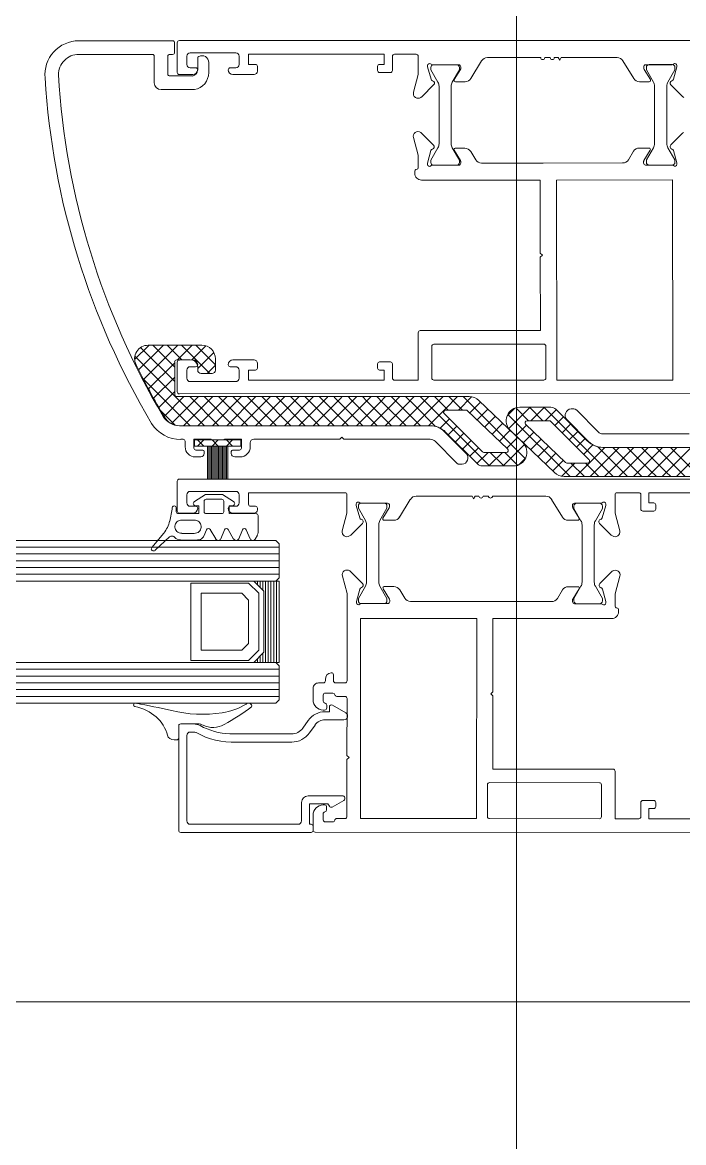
# Model space of a CAD drawing. Header units: centimetres. Extents: x 118932 to 154602, y -32682 to -23521.
# Drawn here: x 139666.86 to 139676.6, y -31160.76 to -31144.24 of the extents above; entities that cross this region are included whole.
import ezdxf

# ---------------------------------------------------------------- set-up
doc = ezdxf.new("R2010")
doc.units = ezdxf.units.CM
doc.header["$LTSCALE"] = 50
doc.header["$MEASUREMENT"] = 0
for name, color, linetype, lineweight, true_color in [('GEN_02_TF_Pencere', 7, 'Continuous', 9, 0x6093ac), ('GEN_05_ML_Mermer', 7, 'Continuous', 9, 0x9d8692), ('GEN_06_GR_İnce', 7, 'Continuous', 13, 0xb0b0a9)]:
    doc.layers.add(name, color=color, linetype=linetype, lineweight=lineweight, true_color=true_color)

# ---------------------------------------------------------------- blocks, each defined once
blk = doc.blocks.new('P30_')
at = {"layer": 'GEN_02_TF_Pencere'}
for p, q in [((206675.046, -26335.817), (206675.046, -26285.814)), ((206670.046, -26313.112), (206670.046, -26312.672)), ((206670.076, -26312.642), (206680.016, -26312.642)), ((206670.076, -26312.642), (206670.076, -26312.642)), ((206670.186, -26312.872), (206670.186, -26312.992)), ((206670.906, -26312.822), (206670.236, -26312.822)), ((206670.956, -26312.992), (206670.956, -26312.872)), ((206673.096, -26312.842), (206671.096, -26312.842)), ((206671.096, -26312.842), (206671.096, -26312.992)), ((206673.096, -26312.992), (206673.096, -26312.842)), ((206673.216, -26312.872), (206673.216, -26313.082)), ((206673.566, -26312.842), (206673.246, -26312.842)), ((206673.596, -26313.143), (206673.596, -26312.872)), ((206674.53, -26312.94), (206674.371, -26313.2)), ((206675.401, -26312.892), (206674.615, -26312.892)), ((206675.541, -26312.892), (206675.461, -26312.892)), ((206675.659, -26312.892), (206675.601, -26312.892)), ((206675.681, -26312.93), (206675.659, -26312.892)), ((206675.703, -26312.892), (206675.681, -26312.93)), ((206676.527, -26312.892), (206675.703, -26312.892)), ((206676.771, -26313.2), (206676.612, -26312.94)), ((206670.236, -26313.042), (206670.316, -26313.042)), ((206670.826, -26313.042), (206670.906, -26313.042)), ((206671.096, -26312.992), (206671.196, -26312.992)), ((206671.226, -26313.022), (206671.226, -26313.092)), ((206672.996, -26313.082), (206672.996, -26313.022)), ((206673.026, -26312.992), (206673.096, -26312.992)), ((206673.186, -26313.112), (206673.026, -26313.112)), ((206673.733, -26313.01), (206673.733, -26313.028)), ((206673.733, -26313.028), (206673.784, -26313.212)), ((206673.782, -26313.038), (206673.782, -26313.074)), ((206673.782, -26313.074), (206673.886, -26313.254)), ((206674.193, -26312.998), (206673.806, -26312.998)), ((206674.162, -26312.998), (206673.822, -26312.998)), ((206674.098, -26313.254), (206674.202, -26313.074)), ((206674.126, -26313.217), (206674.219, -26313.065)), ((206674.202, -26313.074), (206674.202, -26313.038)), ((206674.223, -26313.049), (206674.223, -26313.028)), ((206676.918, -26313.028), (206676.918, -26313.049)), ((206676.923, -26313.065), (206677.016, -26313.217)), ((206677.335, -26312.998), (206676.948, -26312.998)), ((206676.958, -26313.072), (206676.958, -26313.036)), ((206677.062, -26313.252), (206676.958, -26313.072)), ((206676.998, -26312.996), (206677.338, -26312.996)), ((206677.378, -26313.072), (206677.274, -26313.252)), ((206677.357, -26313.212), (206677.408, -26313.028)), ((206677.378, -26313.036), (206677.378, -26313.072)), ((206677.408, -26313.028), (206677.408, -26313.01)), ((206670.276, -26313.142), (206670.076, -26313.142)), ((206671.176, -26313.142), (206670.866, -26313.142)), ((206673.526, -26313.404), (206673.596, -26313.143)), ((206674.286, -26313.248), (206674.143, -26313.248)), ((206676.999, -26313.248), (206676.856, -26313.248)), ((206673.823, -26313.294), (206673.652, -26313.467)), ((206673.902, -26313.314), (206673.902, -26314.162)), ((206674.082, -26314.162), (206674.082, -26313.314)), ((206677.078, -26314.16), (206677.078, -26313.312)), ((206677.258, -26313.312), (206677.258, -26314.16)), ((206677.49, -26313.467), (206677.319, -26313.294)), ((206673.652, -26313.467), (206673.634, -26313.479)), ((206677.508, -26313.479), (206677.49, -26313.467)), ((206673.594, -26314.333), (206673.524, -26314.072)), ((206673.632, -26313.996), (206673.65, -26314.009)), ((206673.65, -26314.009), (206673.821, -26314.182)), ((206677.317, -26314.18), (206677.488, -26314.007)), ((206677.488, -26314.007), (206677.506, -26313.994)), ((206673.783, -26314.264), (206673.732, -26314.448)), ((206673.886, -26314.222), (206673.782, -26314.402)), ((206674.082, -26314.162), (206674.082, -26314.162)), ((206674.202, -26314.402), (206674.098, -26314.222)), ((206674.217, -26314.411), (206674.124, -26314.258)), ((206674.141, -26314.228), (206674.284, -26314.228)), ((206676.693, -26314.398), (206676.769, -26314.274)), ((206676.854, -26314.226), (206676.997, -26314.226)), ((206677.014, -26314.257), (206676.921, -26314.409)), ((206676.958, -26314.4), (206677.062, -26314.22)), ((206677.078, -26314.16), (206677.078, -26314.16)), ((206677.274, -26314.22), (206677.378, -26314.4)), ((206677.407, -26314.446), (206677.355, -26314.262)), ((206673.594, -26314.519), (206673.594, -26314.333)), ((206673.782, -26314.402), (206673.782, -26314.438)), ((206674.202, -26314.438), (206674.202, -26314.402)), ((206674.222, -26314.448), (206674.222, -26314.426)), ((206674.369, -26314.276), (206674.445, -26314.4)), ((206676.917, -26314.425), (206676.917, -26314.446)), ((206676.958, -26314.436), (206676.958, -26314.4)), ((206677.378, -26314.4), (206677.378, -26314.436)), ((206673.545, -26314.598), (206673.545, -26314.563)), ((206673.559, -26314.544), (206673.579, -26314.539)), ((206673.732, -26314.448), (206673.732, -26314.466)), ((206673.805, -26314.478), (206674.192, -26314.478)), ((206673.822, -26314.478), (206674.162, -26314.478)), ((206674.53, -26314.448), (206675.437, -26314.447)), ((206675.437, -26314.447), (206676.608, -26314.446)), ((206676.947, -26314.476), (206677.334, -26314.476)), ((206677.338, -26314.476), (206676.998, -26314.476)), ((206677.407, -26314.464), (206677.407, -26314.446)), ((206675.394, -26314.697), (206673.645, -26314.698)), ((206675.395, -26315.777), (206675.394, -26314.697)), ((206677.344, -26314.696), (206675.634, -26314.697)), ((206675.634, -26314.697), (206675.636, -26317.647)), ((206677.346, -26317.646), (206677.344, -26314.696)), ((206675.425, -26315.807), (206675.395, -26315.777)), ((206675.395, -26315.837), (206675.425, -26315.807)), ((206675.396, -26316.917), (206675.395, -26315.837)), ((206673.626, -26316.918), (206675.396, -26316.917)), ((206673.596, -26317.649), (206673.596, -26316.948)), ((206673.796, -26317.148), (206673.796, -26317.618)), ((206675.446, -26317.117), (206673.826, -26317.118)), ((206675.467, -26317.126), (206675.467, -26317.126)), ((206675.476, -26317.617), (206675.476, -26317.147)), ((206670.046, -26317.821), (206670.046, -26317.381)), ((206670.076, -26317.351), (206670.276, -26317.35)), ((206670.866, -26317.35), (206671.176, -26317.35)), ((206671.226, -26317.4), (206671.226, -26317.47)), ((206672.996, -26317.469), (206672.996, -26317.409)), ((206673.026, -26317.379), (206673.186, -26317.379)), ((206673.216, -26317.409), (206673.216, -26317.619)), ((206670.186, -26317.5), (206670.186, -26317.62)), ((206670.316, -26317.45), (206670.236, -26317.45)), ((206670.906, -26317.45), (206670.826, -26317.45)), ((206670.956, -26317.62), (206670.956, -26317.5)), ((206671.196, -26317.5), (206671.096, -26317.5)), ((206671.096, -26317.5), (206671.096, -26317.65)), ((206673.096, -26317.499), (206673.026, -26317.499)), ((206673.096, -26317.649), (206673.096, -26317.499)), ((206670.236, -26317.67), (206670.906, -26317.67)), ((206671.096, -26317.65), (206673.096, -26317.649)), ((206673.246, -26317.649), (206673.596, -26317.649)), ((206673.826, -26317.648), (206675.446, -26317.647)), ((206675.636, -26317.647), (206677.346, -26317.646)), ((206675.636, -26317.647), (206675.636, -26317.647)), ((206678.016, -26317.846), (206670.076, -26317.851)), ((206670.981, -26318.53), (206670.301, -26318.53)), ((206670.301, -26318.53), (206670.301, -26318.62)), ((206670.345, -26318.53), (206670.435, -26318.62)), ((206670.345, -26318.62), (206670.435, -26318.53)), ((206670.557, -26318.53), (206670.647, -26318.62)), ((206670.557, -26318.62), (206670.647, -26318.53)), ((206670.769, -26318.53), (206670.859, -26318.62)), ((206670.769, -26318.62), (206670.859, -26318.53)), ((206670.981, -26318.62), (206670.981, -26318.53)), ((206670.981, -26318.53), (206670.982, -26318.531)), ((206670.301, -26318.62), (206670.981, -26318.62)), ((206670.301, -26318.62), (206670.301, -26318.62)), ((206670.491, -26318.62), (206670.491, -26319.108)), ((206670.511, -26318.62), (206670.511, -26319.108)), ((206670.531, -26318.62), (206670.531, -26319.108)), ((206670.551, -26318.62), (206670.551, -26319.108)), ((206670.571, -26318.62), (206670.571, -26319.108)), ((206670.591, -26318.62), (206670.591, -26319.108)), ((206670.611, -26318.62), (206670.611, -26319.108)), ((206670.631, -26318.62), (206670.631, -26319.108)), ((206670.651, -26318.62), (206670.651, -26319.108)), ((206670.671, -26318.62), (206670.671, -26319.108)), ((206670.691, -26318.62), (206670.691, -26319.108)), ((206670.711, -26318.62), (206670.711, -26319.108)), ((206670.731, -26318.62), (206670.731, -26319.108)), ((206670.751, -26318.62), (206670.751, -26319.108)), ((206670.771, -26318.62), (206670.771, -26319.108)), ((206670.791, -26318.62), (206670.791, -26319.108)), ((206670.298, -26319.437), (206670.461, -26319.334)), ((206670.461, -26319.334), (206670.711, -26319.334)), ((206670.711, -26319.334), (206670.875, -26319.438)), ((206670.031, -26319.529), (206670.031, -26319.589)), ((206670.361, -26319.501), (206670.321, -26319.501)), ((206670.361, -26319.616), (206670.361, -26319.501)), ((206670.441, -26319.431), (206670.441, -26319.59)), ((206670.701, -26319.405), (206670.471, -26319.405)), ((206670.731, -26319.59), (206670.731, -26319.431)), ((206670.851, -26319.502), (206670.811, -26319.502)), ((206670.811, -26319.502), (206670.811, -26319.616)), ((206670.061, -26319.616), (206670.361, -26319.616)), ((206670.296, -26319.711), (206670.111, -26319.711)), ((206670.45, -26319.608), (206670.45, -26319.608)), ((206670.471, -26319.616), (206670.701, -26319.616)), ((206670.811, -26319.616), (206671.206, -26319.617)), ((206671.236, -26319.643), (206671.235, -26319.894)), ((206670.011, -26319.799), (206670.011, -26319.818)), ((206670.396, -26319.819), (206670.396, -26319.8)), ((206670.396, -26319.819), (206670.396, -26319.819)), ((206670.478, -26319.854), (206670.439, -26319.947)), ((206670.611, -26319.99), (206670.532, -26319.85)), ((206670.742, -26319.854), (206670.686, -26319.987)), ((206670.875, -26319.991), (206670.797, -26319.851)), ((206671.006, -26319.854), (206670.951, -26319.987)), ((206671.117, -26319.988), (206671.062, -26319.854)), ((206592.404, -26320.011), (206671.496, -26320.011)), ((206669.668, -26320.118), (206669.847, -26319.903)), ((206669.932, -26319.959), (206669.72, -26320.157)), ((206670.345, -26320.005), (206670.091, -26320.004)), ((206670.11, -26319.907), (206670.296, -26319.907)), ((206670.439, -26319.947), (206670.439, -26319.947)), ((206671.225, -26319.934), (206671.193, -26319.991)), ((206671.546, -26320.061), (206671.496, -26320.011)), ((206590.616, -26320.211), (206671.546, -26320.211)), ((206592.487, -26320.111), (206671.546, -26320.111)), ((206671.546, -26320.561), (206671.546, -26320.061)), ((206590.616, -26320.311), (206671.546, -26320.311)), ((206590.616, -26320.411), (206671.546, -26320.411)), ((206590.616, -26320.511), (206671.546, -26320.511)), ((206590.991, -26320.611), (206671.171, -26320.611)), ((206671.096, -26320.641), (206670.246, -26320.641)), ((206670.246, -26320.641), (206670.246, -26321.781)), ((206671.246, -26320.791), (206671.096, -26320.641)), ((206671.321, -26320.761), (206671.171, -26320.611)), ((206671.171, -26320.611), (206671.546, -26320.611)), ((206671.186, -26320.626), (206671.186, -26320.611)), ((206671.226, -26320.666), (206671.226, -26320.611)), ((206671.266, -26320.706), (206671.266, -26320.611)), ((206671.306, -26320.746), (206671.306, -26320.611)), ((206671.346, -26321.811), (206671.346, -26320.611)), ((206671.386, -26321.811), (206671.386, -26320.611)), ((206671.426, -26321.811), (206671.426, -26320.611)), ((206671.466, -26321.811), (206671.466, -26320.611)), ((206671.496, -26320.611), (206671.546, -26320.561)), ((206671.506, -26321.811), (206671.506, -26320.611)), ((206671.546, -26320.611), (206671.546, -26321.811)), ((206671.546, -26321.811), (206671.546, -26320.611)), ((206670.996, -26320.791), (206670.396, -26320.791)), ((206670.396, -26320.791), (206670.396, -26321.631)), ((206671.096, -26320.891), (206670.996, -26320.791)), ((206671.246, -26321.631), (206671.246, -26320.791)), ((206671.321, -26321.661), (206671.321, -26320.761)), ((206671.096, -26321.531), (206671.096, -26320.891)), ((206670.996, -26321.631), (206671.096, -26321.531)), ((206670.396, -26321.631), (206670.996, -26321.631)), ((206671.096, -26321.781), (206671.246, -26321.631)), ((206671.171, -26321.811), (206671.321, -26321.661)), ((206671.306, -26321.811), (206671.306, -26321.676)), ((206590.991, -26321.811), (206671.171, -26321.811)), ((206670.246, -26321.781), (206671.096, -26321.781)), ((206671.546, -26321.811), (206671.171, -26321.811)), ((206671.186, -26321.811), (206671.186, -26321.796)), ((206671.226, -26321.811), (206671.226, -26321.756)), ((206671.266, -26321.811), (206671.266, -26321.716)), ((206671.546, -26321.861), (206671.496, -26321.811)), ((206671.546, -26321.811), (206671.546, -26321.811)), ((206671.546, -26322.361), (206671.546, -26321.861)), ((206590.616, -26321.911), (206671.546, -26321.911)), ((206590.616, -26322.011), (206671.546, -26322.011)), ((206590.616, -26322.111), (206671.546, -26322.111)), ((206590.616, -26322.211), (206671.546, -26322.211)), ((206590.616, -26322.311), (206671.546, -26322.311)), ((206671.496, -26322.411), (206671.546, -26322.361)), ((206590.666, -26322.411), (206671.496, -26322.411)), ((206671.094, -26322.411), (206671.081, -26322.412)), ((206670.066, -26322.926), (206670.066, -26322.742)), ((206670.096, -26322.717), (206670.357, -26322.717)), ((206670.406, -26322.728), (206670.426, -26322.737)), ((206669.998, -26322.952), (206670.036, -26322.952)), ((206670.036, -26322.952), (206670.036, -26322.952))]:
    blk.add_line(p, q, dxfattribs=at)
at = {"layer": 'GEN_02_TF_Pencere', "extrusion": (0, 0, -1)}
for p, q in [((206668.595, -26312.644), (206669.976, -26312.644)), ((206670.006, -26312.674), (206670.006, -26312.814)), ((206669.676, -26312.844), (206668.595, -26312.844)), ((206669.706, -26313.263), (206669.706, -26312.874)), ((206669.906, -26312.874), (206669.906, -26313.133)), ((206669.976, -26312.844), (206669.936, -26312.844)), ((206670.346, -26313.074), (206670.346, -26312.903)), ((206670.509, -26312.964), (206670.509, -26313.113)), ((206669.936, -26313.163), (206670.271, -26313.163)), ((206670.299, -26313.363), (206669.806, -26313.363)), ((206669.417, -26317.344), (206669.629, -26317.133)), ((206669.476, -26317.498), (206669.841, -26317.133)), ((206670.007, -26317.669), (206669.505, -26317.167)), ((206669.547, -26317.638), (206670.053, -26317.133)), ((206670.407, -26317.133), (206669.617, -26317.133)), ((206670.007, -26317.457), (206669.683, -26317.133)), ((206670.111, -26317.349), (206669.895, -26317.133)), ((206670.049, -26317.349), (206670.266, -26317.133)), ((206670.525, -26317.55), (206670.107, -26317.133)), ((206670.26, -26317.35), (206670.468, -26317.142)), ((206670.607, -26317.42), (206670.319, -26317.133)), ((206670.346, -26317.477), (206670.583, -26317.239)), ((206670.446, -26318.32), (206669.421, -26317.295)), ((206669.621, -26317.777), (206670.007, -26317.391)), ((206670.007, -26317.86), (206670.007, -26317.38)), ((206670.037, -26317.349), (206670.237, -26317.349)), ((206670.607, -26317.5), (206670.607, -26317.333)), ((206670.346, -26317.44), (206670.346, -26317.5)), ((206670.396, -26317.55), (206670.557, -26317.55)), ((206670.484, -26317.55), (206670.607, -26317.428)), ((206670.234, -26318.32), (206669.542, -26317.629)), ((206669.696, -26317.914), (206670.007, -26317.603)), ((206669.772, -26318.05), (206670.007, -26317.815)), ((206669.85, -26318.184), (206670.144, -26317.89)), ((206669.958, -26318.289), (206670.356, -26317.89)), ((206674.346, -26317.89), (206670.037, -26317.89)), ((206670.138, -26318.32), (206670.568, -26317.89)), ((206670.658, -26318.32), (206670.228, -26317.89)), ((206670.35, -26318.32), (206670.78, -26317.89)), ((206670.871, -26318.32), (206670.441, -26317.89)), ((206670.563, -26318.32), (206670.993, -26317.89)), ((206671.083, -26318.32), (206670.653, -26317.89)), ((206670.775, -26318.32), (206671.205, -26317.89)), ((206671.295, -26318.32), (206670.865, -26317.89)), ((206670.987, -26318.32), (206671.417, -26317.89)), ((206671.507, -26318.32), (206671.077, -26317.89)), ((206671.199, -26318.32), (206671.629, -26317.89)), ((206671.719, -26318.32), (206671.289, -26317.89)), ((206671.411, -26318.32), (206671.841, -26317.89)), ((206671.931, -26318.32), (206671.501, -26317.89)), ((206671.623, -26318.32), (206672.053, -26317.89)), ((206672.143, -26318.32), (206671.713, -26317.89)), ((206671.835, -26318.32), (206672.258, -26317.897)), ((206672.355, -26318.32), (206671.926, -26317.89)), ((206672.568, -26318.32), (206672.138, -26317.89)), ((206672.258, -26317.897), (206672.265, -26317.89)), ((206672.368, -26317.908), (206672.35, -26317.89)), ((206672.78, -26318.32), (206672.368, -26317.908)), ((206672.451, -26317.917), (206672.477, -26317.89)), ((206672.604, -26317.932), (206672.562, -26317.89)), ((206672.643, -26317.937), (206672.69, -26317.89)), ((206672.84, -26317.957), (206672.774, -26317.89)), ((206672.836, -26317.956), (206672.902, -26317.89)), ((206673.076, -26317.981), (206672.986, -26317.89)), ((206673.028, -26317.976), (206673.114, -26317.89)), ((206673.313, -26318.005), (206673.198, -26317.89)), ((206673.221, -26317.995), (206673.326, -26317.89)), ((206673.549, -26318.029), (206673.41, -26317.89)), ((206673.413, -26318.015), (206673.538, -26317.89)), ((206673.606, -26318.035), (206673.75, -26317.89)), ((206673.785, -26318.053), (206673.623, -26317.89)), ((206673.798, -26318.054), (206673.962, -26317.89)), ((206674.021, -26318.077), (206673.835, -26317.89)), ((206673.991, -26318.074), (206674.175, -26317.89)), ((206674.247, -26318.09), (206674.047, -26317.89)), ((206674.187, -26318.09), (206674.383, -26317.894)), ((206675.175, -26318.806), (206674.259, -26317.89)), ((206674.346, -26317.89), (206674.346, -26317.89)), ((206672.048, -26318.32), (206672.451, -26317.917)), ((206672.26, -26318.32), (206672.643, -26317.937)), ((206672.472, -26318.32), (206672.836, -26317.956)), ((206672.992, -26318.32), (206672.604, -26317.932)), ((206672.684, -26318.32), (206673.028, -26317.976)), ((206673.204, -26318.32), (206672.84, -26317.957)), ((206672.896, -26318.32), (206673.221, -26317.995)), ((206673.416, -26318.32), (206673.076, -26317.981)), ((206673.108, -26318.32), (206673.413, -26318.015)), ((206673.628, -26318.32), (206673.313, -26318.005)), ((206673.32, -26318.32), (206673.606, -26318.035)), ((206673.532, -26318.32), (206673.798, -26318.054)), ((206673.85, -26318.33), (206673.549, -26318.029)), ((206674.645, -26318.913), (206673.785, -26318.053)), ((206674.358, -26318.131), (206674.514, -26317.975)), ((206675.136, -26318.569), (206674.487, -26317.949)), ((206675.014, -26318.064), (206674.91, -26318.169)), ((206675.243, -26318.048), (206674.929, -26318.361)), ((206675.032, -26318.057), (206675.222, -26318.248)), ((206675.552, -26318.048), (206675.093, -26318.048)), ((206675.234, -26318.048), (206675.434, -26318.248)), ((206675.455, -26318.048), (206675.255, -26318.248)), ((206675.446, -26318.048), (206676.306, -26318.908)), ((206675.848, -26318.072), (206675.89, -26318.072)), ((206670.012, -26318.31), (206669.801, -26318.099)), ((206673.745, -26318.32), (206673.991, -26318.074)), ((206673.921, -26318.356), (206674.057, -26318.22)), ((206674.542, -26318.704), (206673.979, -26318.142)), ((206674, -26318.09), (206674.303, -26318.09)), ((206674, -26318.09), (206674, -26318.09)), ((206674.035, -26318.09), (206674.021, -26318.077)), ((206674.324, -26318.099), (206674.913, -26318.661)), ((206674.466, -26318.235), (206674.623, -26318.078)), ((206674.575, -26318.338), (206674.731, -26318.182)), ((206674.917, -26318.154), (206675.833, -26319.07)), ((206675.63, -26318.084), (206675.467, -26318.248)), ((206675.736, -26318.191), (206675.61, -26318.317)), ((206676.092, -26318.547), (206675.622, -26318.077)), ((206676.106, -26318.553), (206675.784, -26318.228)), ((206675.926, -26318.086), (206676.248, -26318.411)), ((206669.667, -26318.286), (206669.667, -26318.286)), ((206670.077, -26318.32), (206673.773, -26318.32)), ((206670.077, -26318.32), (206673.773, -26318.32)), ((206674.037, -26318.452), (206674.163, -26318.326)), ((206674.684, -26318.442), (206674.84, -26318.286)), ((206674.792, -26318.546), (206674.948, -26318.389)), ((206674.955, -26318.392), (206675.605, -26319.012)), ((206675.191, -26318.311), (206675.035, -26318.468)), ((206675.768, -26318.862), (206675.178, -26318.299)), ((206675.199, -26318.248), (206675.528, -26318.248)), ((206675.55, -26318.256), (206676.112, -26318.819)), ((206675.842, -26318.297), (206675.716, -26318.423)), ((206675.948, -26318.403), (206675.822, -26318.529)), ((206670.131, -26318.52), (206670.097, -26318.52)), ((206670.161, -26318.63), (206670.161, -26318.55)), ((206670.544, -26318.52), (206670.291, -26318.52)), ((206670.291, -26318.52), (206670.291, -26318.65)), ((206670.721, -26318.53), (206670.561, -26318.53)), ((206670.991, -26318.52), (206670.739, -26318.52)), ((206670.991, -26318.65), (206670.991, -26318.52)), ((206672.442, -26318.52), (206671.171, -26318.52)), ((206672.472, -26318.49), (206672.442, -26318.52)), ((206672.502, -26318.52), (206672.472, -26318.49)), ((206673.773, -26318.52), (206672.502, -26318.52)), ((206674.166, -26318.874), (206673.844, -26318.55)), ((206673.985, -26318.408), (206674.307, -26318.733)), ((206673.999, -26318.414), (206674.469, -26318.884)), ((206674.143, -26318.558), (206674.269, -26318.432)), ((206674.249, -26318.664), (206674.376, -26318.538)), ((206674.901, -26318.649), (206675.057, -26318.493)), ((206675.3, -26318.415), (206675.143, -26318.571)), ((206675.408, -26318.519), (206675.252, -26318.675)), ((206676.054, -26318.509), (206675.928, -26318.635)), ((206676.318, -26318.44), (206677.589, -26318.44)), ((206670.321, -26318.68), (206670.421, -26318.68)), ((206670.441, -26318.7), (206670.441, -26318.73)), ((206670.841, -26318.73), (206670.841, -26318.7)), ((206670.861, -26318.68), (206670.961, -26318.68)), ((206671.121, -26318.57), (206671.121, -26318.63)), ((206674.355, -26318.77), (206674.482, -26318.644)), ((206674.461, -26318.876), (206674.625, -26318.713)), ((206674.893, -26318.713), (206674.563, -26318.713)), ((206674.637, -26318.913), (206674.837, -26318.713)), ((206674.858, -26318.913), (206674.658, -26318.713)), ((206674.849, -26318.913), (206675.163, -26318.599)), ((206675.06, -26318.903), (206674.87, -26318.713)), ((206675.517, -26318.622), (206675.36, -26318.779)), ((206675.625, -26318.726), (206675.469, -26318.882)), ((206676.171, -26318.604), (206676.034, -26318.741)), ((206676.347, -26318.64), (206676.101, -26318.887)), ((206676.242, -26318.631), (206676.543, -26318.932)), ((206676.559, -26318.64), (206676.293, -26318.906)), ((206680.014, -26318.64), (206676.318, -26318.64)), ((206680.014, -26318.64), (206676.319, -26318.64)), ((206676.463, -26318.64), (206676.779, -26318.956)), ((206676.771, -26318.64), (206676.486, -26318.926)), ((206676.675, -26318.64), (206677.015, -26318.98)), ((206676.983, -26318.64), (206676.678, -26318.946)), ((206677.196, -26318.64), (206676.871, -26318.965)), ((206676.888, -26318.64), (206677.251, -26319.004)), ((206677.408, -26318.64), (206677.063, -26318.985)), ((206677.1, -26318.64), (206677.488, -26319.028)), ((206677.62, -26318.64), (206677.256, -26319.005)), ((206677.312, -26318.64), (206677.724, -26319.052)), ((206677.832, -26318.64), (206677.448, -26319.024)), ((206670.391, -26318.78), (206670.311, -26318.78)), ((206670.971, -26318.78), (206670.891, -26318.78)), ((206674.244, -26318.889), (206674.201, -26318.889)), ((206675.077, -26318.897), (206675.182, -26318.792)), ((206675.734, -26318.83), (206675.577, -26318.986)), ((206675.905, -26318.87), (206675.708, -26319.067)), ((206676.091, -26318.87), (206675.788, -26318.87)), ((206675.845, -26318.87), (206676.045, -26319.07)), ((206676.101, -26318.887), (206675.917, -26319.07)), ((206676.057, -26318.87), (206676.07, -26318.884)), ((206676.07, -26318.884), (206676.257, -26319.07)), ((206676.091, -26318.87), (206676.091, -26318.87)), ((206674.54, -26318.913), (206674.998, -26318.913)), ((206676.293, -26318.906), (206676.129, -26319.07)), ((206676.306, -26318.908), (206676.469, -26319.07)), ((206676.486, -26318.926), (206676.341, -26319.07)), ((206676.543, -26318.932), (206676.681, -26319.07)), ((206676.678, -26318.946), (206676.553, -26319.07)), ((206676.871, -26318.965), (206676.766, -26319.07)), ((206676.779, -26318.956), (206676.893, -26319.07)), ((206677.063, -26318.985), (206676.978, -26319.07)), ((206677.015, -26318.98), (206677.105, -26319.07)), ((206677.256, -26319.005), (206677.19, -26319.07)), ((206677.251, -26319.004), (206677.318, -26319.07)), ((206677.448, -26319.024), (206677.402, -26319.07)), ((206677.488, -26319.028), (206677.53, -26319.07)), ((206670.046, -26319.138), (206670.046, -26319.578)), ((206680.016, -26319.108), (206670.076, -26319.108)), ((206675.746, -26319.07), (206680.055, -26319.07)), ((206675.746, -26319.07), (206675.746, -26319.07)), ((206670.186, -26319.458), (206670.186, -26319.338)), ((206670.236, -26319.288), (206670.906, -26319.288)), ((206670.956, -26319.338), (206670.956, -26319.458)), ((206671.096, -26319.478), (206671.096, -26319.308)), ((206671.096, -26319.308), (206672.516, -26319.308)), ((206672.546, -26319.338), (206672.546, -26319.609)), ((206673.565, -26319.358), (206674.389, -26319.358)), ((206674.389, -26319.358), (206674.411, -26319.396)), ((206674.411, -26319.396), (206674.433, -26319.358)), ((206674.433, -26319.358), (206674.491, -26319.358)), ((206674.551, -26319.358), (206674.631, -26319.358)), ((206674.691, -26319.358), (206675.477, -26319.358)), ((206676.496, -26319.609), (206676.496, -26319.338)), ((206676.526, -26319.308), (206676.846, -26319.308)), ((206676.876, -26319.338), (206676.876, -26319.548)), ((206676.996, -26319.458), (206676.996, -26319.308)), ((206676.996, -26319.308), (206678.996, -26319.308)), ((206670.316, -26319.508), (206670.236, -26319.508)), ((206670.906, -26319.508), (206670.826, -26319.508)), ((206671.196, -26319.508), (206671.126, -26319.508)), ((206671.226, -26319.558), (206671.226, -26319.538)), ((206672.683, -26319.494), (206672.683, -26319.476)), ((206672.734, -26319.678), (206672.683, -26319.494)), ((206672.714, -26319.502), (206672.714, -26319.538)), ((206672.714, -26319.538), (206672.818, -26319.718)), ((206673.094, -26319.462), (206672.754, -26319.462)), ((206672.756, -26319.464), (206673.143, -26319.464)), ((206673.03, -26319.718), (206673.134, -26319.538)), ((206673.169, -26319.531), (206673.076, -26319.683)), ((206673.134, -26319.538), (206673.134, -26319.502)), ((206673.173, -26319.494), (206673.173, -26319.515)), ((206673.321, -26319.666), (206673.479, -26319.406)), ((206675.562, -26319.406), (206675.721, -26319.666)), ((206675.868, -26319.515), (206675.868, -26319.494)), ((206675.966, -26319.683), (206675.873, -26319.531)), ((206675.89, -26319.54), (206675.89, -26319.504)), ((206675.994, -26319.72), (206675.89, -26319.54)), ((206675.898, -26319.464), (206676.285, -26319.464)), ((206675.93, -26319.464), (206676.27, -26319.464)), ((206676.31, -26319.54), (206676.206, -26319.72)), ((206676.358, -26319.494), (206676.307, -26319.678)), ((206676.31, -26319.504), (206676.31, -26319.54)), ((206676.358, -26319.476), (206676.358, -26319.494)), ((206677.066, -26319.458), (206676.996, -26319.458)), ((206677.096, -26319.548), (206677.096, -26319.488)), ((206670.076, -26319.608), (206670.276, -26319.608)), ((206670.866, -26319.608), (206671.176, -26319.608)), ((206672.546, -26319.609), (206672.476, -26319.87)), ((206673.093, -26319.714), (206673.235, -26319.714)), ((206675.806, -26319.714), (206675.948, -26319.714)), ((206676.565, -26319.87), (206676.496, -26319.609)), ((206676.906, -26319.578), (206677.066, -26319.578)), ((206672.602, -26319.933), (206672.773, -26319.76)), ((206672.834, -26319.778), (206672.834, -26320.626)), ((206673.014, -26320.626), (206673.014, -26319.778)), ((206676.01, -26320.628), (206676.01, -26319.78)), ((206676.19, -26319.78), (206676.19, -26320.628)), ((206676.269, -26319.76), (206676.44, -26319.933)), ((206672.584, -26319.945), (206672.602, -26319.933)), ((206676.44, -26319.933), (206676.458, -26319.945)), ((206672.478, -26320.536), (206672.548, -26320.796)), ((206672.604, -26320.473), (206672.586, -26320.46)), ((206672.775, -26320.646), (206672.604, -26320.473)), ((206676.442, -26320.475), (206676.271, -26320.648)), ((206676.46, -26320.462), (206676.442, -26320.475)), ((206676.498, -26320.799), (206676.567, -26320.538)), ((206672.818, -26320.686), (206672.714, -26320.866)), ((206673.014, -26320.626), (206673.014, -26320.626)), ((206673.134, -26320.866), (206673.03, -26320.686)), ((206673.237, -26320.692), (206673.095, -26320.692)), ((206675.95, -26320.694), (206675.808, -26320.694)), ((206675.89, -26320.868), (206675.994, -26320.688)), ((206676.01, -26320.628), (206676.01, -26320.628)), ((206676.206, -26320.688), (206676.31, -26320.868)), ((206672.548, -26320.796), (206672.547, -26322.082)), ((206672.685, -26320.912), (206672.736, -26320.728)), ((206672.714, -26320.866), (206672.714, -26320.902)), ((206673.078, -26320.723), (206673.171, -26320.875)), ((206673.134, -26320.902), (206673.134, -26320.866)), ((206673.398, -26320.864), (206673.323, -26320.74)), ((206675.722, -26320.742), (206675.647, -26320.866)), ((206675.874, -26320.877), (206675.967, -26320.724)), ((206675.89, -26320.904), (206675.89, -26320.868)), ((206676.309, -26320.73), (206676.36, -26320.914)), ((206676.31, -26320.868), (206676.31, -26320.904)), ((206676.497, -26320.985), (206676.498, -26320.799)), ((206672.685, -26320.93), (206672.685, -26320.912)), ((206672.754, -26320.942), (206673.094, -26320.942)), ((206673.145, -26320.942), (206672.758, -26320.942)), ((206673.175, -26320.891), (206673.175, -26320.912)), ((206674.654, -26320.913), (206673.484, -26320.912)), ((206675.561, -26320.914), (206674.654, -26320.913)), ((206675.87, -26320.914), (206675.87, -26320.892)), ((206676.287, -26320.944), (206675.9, -26320.944)), ((206676.27, -26320.944), (206675.93, -26320.944)), ((206676.36, -26320.914), (206676.36, -26320.932)), ((206676.532, -26321.01), (206676.512, -26321.005)), ((206676.547, -26321.064), (206676.547, -26321.029)), ((206672.746, -26324.112), (206672.747, -26321.162)), ((206672.747, -26321.162), (206674.457, -26321.163)), ((206674.457, -26321.163), (206674.456, -26324.113)), ((206674.697, -26322.243), (206674.697, -26321.163)), ((206674.697, -26321.163), (206676.447, -26321.164)), ((206672.347, -26322.082), (206672.347, -26321.992)), ((206672.047, -26322.192), (206672.047, -26322.362)), ((206672.197, -26322.112), (206672.127, -26322.112)), ((206672.227, -26322.061), (206672.227, -26322.082)), ((206672.517, -26322.112), (206672.377, -26322.112)), ((206672.197, -26322.382), (206672.197, -26322.292)), ((206672.227, -26322.262), (206672.337, -26322.262)), ((206672.396, -26322.312), (206672.517, -26322.312)), ((206672.547, -26322.342), (206672.546, -26323.182)), ((206674.667, -26322.273), (206674.697, -26322.243)), ((206674.697, -26322.303), (206674.667, -26322.273)), ((206674.696, -26323.383), (206674.697, -26322.303)), ((206672.197, -26322.512), (206672.217, -26322.512)), ((206672.247, -26322.482), (206672.247, -26322.441)), ((206672.286, -26322.467), (206672.286, -26322.537)), ((206672.529, -26322.555), (206672.331, -26322.441)), ((206671.976, -26322.664), (206671.895, -26322.78)), ((206672.286, -26322.537), (206672.222, -26322.537)), ((206672.222, -26322.657), (206672.501, -26322.657)), ((206670.066, -26322.747), (206670.066, -26324.287)), ((206670.285, -26322.717), (206670.096, -26322.717)), ((206670.236, -26322.837), (206670.287, -26322.837)), ((206671.994, -26322.849), (206672.075, -26322.733)), ((206670.186, -26324.147), (206670.186, -26322.887)), ((206671.731, -26322.865), (206670.818, -26322.865)), ((206670.916, -26322.985), (206671.731, -26322.985)), ((206672.546, -26323.182), (206672.576, -26323.212)), ((206672.576, -26323.212), (206672.546, -26323.242)), ((206672.546, -26323.242), (206672.546, -26324.082)), ((206676.466, -26323.384), (206674.696, -26323.383)), ((206676.496, -26324.115), (206676.496, -26323.414)), ((206674.616, -26324.083), (206674.616, -26323.613)), ((206674.625, -26323.592), (206674.625, -26323.592)), ((206674.646, -26323.583), (206676.266, -26323.584)), ((206676.296, -26323.614), (206676.296, -26324.084)), ((206672.48, -26323.777), (206671.976, -26323.777)), ((206672.327, -26323.943), (206672.498, -26323.844)), ((206677.066, -26323.845), (206676.906, -26323.845)), ((206671.876, -26323.877), (206671.876, -26324.147)), ((206671.996, -26324.197), (206671.996, -26323.897)), ((206671.996, -26323.897), (206672.266, -26323.897)), ((206672.216, -26323.912), (206672.196, -26323.912)), ((206672.246, -26323.983), (206672.246, -26323.942)), ((206672.266, -26323.897), (206672.286, -26323.932)), ((206676.876, -26323.875), (206676.876, -26324.085)), ((206676.996, -26324.115), (206676.996, -26323.965)), ((206676.996, -26323.965), (206677.066, -26323.965)), ((206677.096, -26323.935), (206677.096, -26323.875)), ((206672.046, -26324.062), (206672.046, -26324.282)), ((206672.196, -26324.132), (206672.196, -26324.042)), ((206672.336, -26324.162), (206672.226, -26324.162)), ((206672.516, -26324.112), (206672.395, -26324.112)), ((206674.456, -26324.113), (206672.746, -26324.112)), ((206674.456, -26324.113), (206674.456, -26324.113)), ((206676.266, -26324.114), (206674.646, -26324.113)), ((206676.846, -26324.115), (206676.496, -26324.115)), ((206678.996, -26324.116), (206676.996, -26324.115)), ((206670.096, -26324.317), (206672.016, -26324.317)), ((206670.096, -26324.317), (206670.096, -26324.317)), ((206671.826, -26324.197), (206670.236, -26324.197)), ((206672.016, -26324.197), (206671.996, -26324.197)), ((206672.046, -26324.287), (206672.046, -26324.227)), ((206672.076, -26324.312), (206672.076, -26324.312)), ((206672.076, -26324.312), (206680.016, -26324.317))]:
    blk.add_line(p, q, dxfattribs=at)
for centre, radius, start, end in [((-206668.595, -26313.144), 0.5, 354.4787, 90), ((-206669.976, -26312.674), 0.03, 90, 180), ((-206668.595, -26313.144), 0.3, 359.1788, 90), ((-206669.676, -26312.874), 0.03, 90, 180), ((-206669.936, -26312.874), 0.03, 360, 90), ((-206669.976, -26312.814), 0.03, 180, 270), ((-206670.376, -26312.903), 0.03, 359.9999, 61.2907), ((-206670.409, -26312.964), 0.1, 61.2651, 180.0257), ((-206670.255, -26313.074), 0.0907, 180.1582, 260.041), ((-206670.255, -26313.113), 0.254, 180.1582, 260.0409), ((-206679.425, -26312.489), 11.35, 329.2896, 356.4497), ((-206679.425, -26312.489), 11.15, 329.2971, 356.6114), ((-206669.806, -26313.263), 0.1, 270, 0), ((-206669.936, -26313.133), 0.03, 270, 0), ((-206669.617, -26317.333), 0.2, 333.8142, 90), ((-206670.407, -26317.333), 0.2, 90, 180), ((-206670.038, -26317.38), 0.0312, 359.6263, 87.7267), ((-206670.242, -26317.453), 0.104, 86.8743, 173.2061), ((-206679.425, -26312.51), 11.129, 329.2979, 333.8143), ((-206670.396, -26317.5), 0.05, 270, 0), ((-206670.557, -26317.5), 0.05, 180, 270), ((-206670.037, -26317.86), 0.03, 270, 0), ((-206674.346, -26318.09), 0.2, 89.9993, 135.0021), ((-206675.093, -26318.248), 0.2, 313.6643, 90), ((-206675.552, -26318.148), 0.1, 90, 134.999), ((-206675.857, -26318.167), 0.0953, 320.0462, 84.3242), ((-206675.89, -26318.122), 0.05, 90.0001, 135), ((-206670.086, -26318.03), 0.291, 271.6867, 328.3334), ((-206670.086, -26318.05), 0.271, 271.7479, 328.2984), ((-206674, -26318.12), 0.03, 314.999, 90), ((-206674.303, -26318.12), 0.03, 90, 133.4851), ((-206670.086, -26318.03), 0.491, 268.7016, 328.5544), ((-206673.773, -26318.62), 0.3, 90, 135), ((-206673.773, -26318.64), 0.32, 90, 134.9999), ((-206675.199, -26318.278), 0.03, 313.485, 90), ((-206675.528, -26318.278), 0.03, 90, 134.999), ((-206670.131, -26318.55), 0.03, 90, 180), ((-206670.561, -26318.51), 0.02, 270, 330), ((-206670.721, -26318.51), 0.02, 210, 270), ((-206671.171, -26318.57), 0.05, 360, 90), ((-206673.773, -26318.62), 0.1, 90, 134.9999), ((-206674.998, -26318.713), 0.2, 133.6643, 270), ((-206676.319, -26318.32), 0.32, 270, 314.9999), ((-206676.318, -26318.34), 0.3, 270, 315), ((-206676.318, -26318.34), 0.1, 270, 314.9999), ((-206670.311, -26318.63), 0.15, 270, 0), ((-206670.321, -26318.65), 0.03, 270, 0), ((-206670.391, -26318.73), 0.05, 180, 270), ((-206670.421, -26318.7), 0.02, 90, 180), ((-206670.861, -26318.7), 0.02, 360, 90), ((-206670.891, -26318.73), 0.05, 270, 0), ((-206670.961, -26318.65), 0.03, 180, 270), ((-206670.971, -26318.63), 0.15, 180, 270), ((-206674.234, -26318.794), 0.0953, 140.0462, 264.3242), ((-206674.563, -26318.683), 0.03, 270, 314.999), ((-206674.893, -26318.683), 0.03, 133.485, 270), ((-206674.201, -26318.839), 0.05, 270.0001, 315), ((-206674.54, -26318.813), 0.1, 270, 314.999), ((-206675.788, -26318.84), 0.03, 270, 313.4851), ((-206676.091, -26318.84), 0.03, 134.999, 270), ((-206675.746, -26318.87), 0.2, 269.9993, 315.0021), ((-206670.076, -26319.138), 0.03, 360, 90), ((-206670.236, -26319.338), 0.05, 360, 90), ((-206670.906, -26319.338), 0.05, 90, 180), ((-206672.516, -26319.338), 0.03, 90, 180), ((-206673.565, -26319.458), 0.1, 31.3999, 90), ((-206674.521, -26319.358), 0.03, 180, 0), ((-206674.661, -26319.358), 0.03, 180, 0), ((-206675.477, -26319.458), 0.1, 90, 148.6001), ((-206676.526, -26319.338), 0.03, 360, 90), ((-206676.846, -26319.338), 0.03, 90, 180), ((-206670.236, -26319.458), 0.05, 270, 0), ((-206670.276, -26319.538), 0.07, 180, 270), ((-206670.316, -26319.538), 0.03, 90, 180), ((-206670.826, -26319.538), 0.03, 360, 90), ((-206670.866, -26319.538), 0.07, 270, 0), ((-206670.906, -26319.458), 0.05, 180, 270), ((-206671.126, -26319.478), 0.03, 270, 0), ((-206671.176, -26319.558), 0.05, 180, 270), ((-206671.196, -26319.538), 0.03, 90, 180), ((-206672.713, -26319.476), 0.03, 0, 135.7878), ((-206672.754, -26319.502), 0.04, 360, 90), ((-206672.756, -26319.434), 0.03, 270.0085, 315.7667), ((-206673.094, -26319.502), 0.04, 90.0001, 179.9999), ((-206673.143, -26319.494), 0.0299, 89.8351, 180.1649), ((-206673.143, -26319.515), 0.03, 180.0001, 211.4001), ((-206675.898, -26319.494), 0.03, 360, 90), ((-206675.898, -26319.515), 0.03, 328.6301, 359.993), ((-206675.93, -26319.504), 0.04, 0.0001, 89.9999), ((-206676.27, -26319.504), 0.04, 90, 180), ((-206676.285, -26319.434), 0.03, 224.2123, 270.0001), ((-206676.328, -26319.476), 0.03, 44.2142, 179.9963), ((-206676.906, -26319.548), 0.03, 270, 0), ((-206677.066, -26319.488), 0.03, 90, 180), ((-206677.066, -26319.548), 0.03, 180, 270), ((-206670.076, -26319.578), 0.03, 270, 0), ((-206672.763, -26319.671), 0.03, 282.3178, 345.5945), ((-206672.75, -26319.734), 0.0347, 101.807, 228.6356), ((-206672.714, -26319.778), 0.12, 150.0001, 180), ((-206673.134, -26319.778), 0.12, 360, 30.0001), ((-206673.093, -26319.694), 0.02, 269.9851, 31.4175), ((-206673.242, -26319.625), 0.0886, 207.1901, 274.2162), ((-206675.806, -26319.614), 0.1, 270.0002, 328.5935), ((-206675.948, -26319.694), 0.02, 148.6001, 270), ((-206675.89, -26319.78), 0.12, 149.9999, 180), ((-206676.31, -26319.78), 0.12, 0, 29.9999), ((-206676.292, -26319.734), 0.0347, 311.3603, 78.1907), ((-206676.278, -26319.671), 0.03, 194.4077, 257.7275), ((-206672.544, -26319.888), 0.07, 234.9992, 14.9788), ((-206676.498, -26319.888), 0.07, 164.9963, 305.0258), ((-206672.546, -26320.518), 0.07, 345.0518, 125.0329), ((-206676.5, -26320.52), 0.07, 55.0329, 195.014), ((-206672.765, -26320.735), 0.03, 14.4226, 77.7638), ((-206672.752, -26320.672), 0.0347, 131.3792, 258.2349), ((-206672.714, -26320.626), 0.12, 180, 209.9999), ((-206673.134, -26320.626), 0.12, 330.0001, 360), ((-206673.095, -26320.712), 0.02, 328.633, 90.033), ((-206673.237, -26320.792), 0.1, 90.0329, 148.6329), ((-206675.808, -26320.794), 0.1, 31.4328, 90.0329), ((-206675.95, -26320.714), 0.02, 90.0328, 211.4328), ((-206675.89, -26320.628), 0.12, 180.0001, 210), ((-206676.31, -26320.628), 0.12, 330.0001, 360), ((-206676.294, -26320.674), 0.0347, 281.8309, 48.6866), ((-206676.28, -26320.737), 0.03, 102.3019, 165.6431), ((-206673.145, -26320.891), 0.03, 148.6326, 180.0325), ((-206673.484, -26320.812), 0.1, 270.0328, 328.6329), ((-206675.561, -26320.814), 0.1, 211.4328, 270.0329), ((-206675.9, -26320.892), 0.03, 0.0331, 31.4331), ((-206672.715, -26320.93), 0.03, 224.2452, 0.0328), ((-206672.754, -26320.902), 0.04, 270, 0), ((-206672.758, -26320.972), 0.03, 44.2451, 90.0328), ((-206673.094, -26320.902), 0.04, 180.0001, 269.9999), ((-206673.145, -26320.912), 0.03, 180.0328, 270.0329), ((-206675.9, -26320.914), 0.03, 270.0328, 0.0329), ((-206675.93, -26320.904), 0.04, 270, 359.9999), ((-206676.27, -26320.904), 0.04, 180, 270), ((-206676.287, -26320.974), 0.03, 90.0329, 135.8207), ((-206676.33, -26320.932), 0.03, 180.0329, 315.8205), ((-206676.517, -26320.985), 0.02, 284.9815, 0.053), ((-206676.527, -26321.029), 0.02, 105.0375, 180.0083), ((-206676.447, -26321.064), 0.1, 180.0293, 270.0417), ((-206672.327, -26322.061), 0.1, 0.0329, 81.8197), ((-206672.317, -26321.992), 0.0297, 81.2302, 180.6073), ((-206672.127, -26322.192), 0.08, 0.0329, 90.033), ((-206672.197, -26322.082), 0.03, 180.0329, 270.033), ((-206672.377, -26322.082), 0.03, 270.0329, 0.033), ((-206672.517, -26322.082), 0.03, 180.0328, 270.0329), ((-206672.197, -26322.362), 0.15, 270.0329, 0.0329), ((-206672.227, -26322.292), 0.03, 0.0329, 90.033), ((-206672.337, -26322.292), 0.03, 90.0329, 170.4388), ((-206672.396, -26322.282), 0.0298, 269.7097, 350.7637), ((-206672.517, -26322.342), 0.03, 90.0328, 180.0329), ((-206672.227, -26322.382), 0.03, 279.627, 0.0328), ((-206672.217, -26322.482), 0.03, 180.0328, 270.0329), ((-206672.218, -26322.44), 0.0291, 98.1401, 181.5298), ((-206672.316, -26322.467), 0.03, 0.0009, 120), ((-206672.222, -26322.837), 0.3, 35.0133, 89.9866), ((-206672.222, -26322.837), 0.18, 35.0134, 89.9867), ((-206672.501, -26322.602), 0.0546, 120, 270), ((-206670.096, -26322.747), 0.03, 0.0001, 89.9999), ((-206670.236, -26322.887), 0.05, 0.0001, 90), ((-206670.285, -26322.917), 0.2, 90.0023, 118.9527), ((-206670.287, -26322.907), 0.07, 90.0021, 119.0772), ((-206670.866, -26321.866), 1.12, 267.4255, 299.0746), ((-206670.866, -26321.866), 1, 272.7351, 298.9494), ((-206671.731, -26322.665), 0.2, 215.0133, 269.9867), ((-206671.731, -26322.665), 0.32, 215.0133, 269.9866), ((-206676.466, -26323.414), 0.03, 90.0331, 180.033), ((-206674.646, -26323.613), 0.03, 0.0328, 45.0327), ((-206674.646, -26323.613), 0.03, 45.0327, 90.0326), ((-206676.266, -26323.614), 0.03, 90.0329, 180.033), ((-206671.976, -26323.877), 0.1, 0.0001, 89.9999), ((-206672.48, -26323.813), 0.0361, 90, 240), ((-206676.906, -26323.875), 0.03, 0.0329, 90.033), ((-206677.066, -26323.875), 0.03, 90.0329, 180.033), ((-206672.196, -26324.062), 0.15, 0.0329, 90.0329), ((-206672.225, -26324.042), 0.0295, 359.2206, 81.2528), ((-206672.216, -26323.942), 0.03, 90.0329, 180.033), ((-206672.216, -26323.983), 0.03, 180.0214, 260.4388), ((-206672.312, -26323.917), 0.03, 240, 329.9999), ((-206677.066, -26323.935), 0.03, 180.0328, 270.0329), ((-206670.236, -26324.147), 0.05, 270.0001, 0), ((-206671.826, -26324.147), 0.05, 180, 269.9999), ((-206672.226, -26324.132), 0.03, 270.0328, 0.0329), ((-206672.336, -26324.132), 0.03, 189.6271, 270.0329), ((-206672.395, -26324.142), 0.03, 9.6244, 90.0339), ((-206672.516, -26324.082), 0.03, 180.0329, 270.033), ((-206674.646, -26324.083), 0.03, 270.0329, 0.033), ((-206676.266, -26324.084), 0.03, 180.0328, 270.0329), ((-206676.846, -26324.085), 0.03, 180.0328, 270.0329), ((-206670.096, -26324.287), 0.03, 270.0001, 359.9999), ((-206672.016, -26324.227), 0.03, 90.0027, 180), ((-206672.016, -26324.287), 0.03, 180.0011, 270), ((-206672.076, -26324.282), 0.03, 270.0328, 0.0329)]:
    blk.add_arc(centre, radius, start, end, dxfattribs=at)
at = {"layer": 'GEN_02_TF_Pencere'}
for centre, radius, start, end in [((206670.076, -26312.672), 0.03, 90, 180), ((206670.236, -26312.872), 0.05, 90, 180), ((206670.906, -26312.872), 0.05, 360, 90), ((206673.246, -26312.872), 0.03, 90, 180), ((206673.566, -26312.872), 0.03, 360, 90), ((206674.615, -26312.992), 0.1, 90, 148.6001), ((206675.431, -26312.892), 0.03, 180, 0), ((206675.571, -26312.892), 0.03, 180, 0), ((206676.527, -26312.992), 0.1, 31.3999, 90), ((206670.076, -26313.112), 0.03, 180, 270), ((206670.236, -26312.992), 0.05, 180, 270), ((206670.276, -26313.072), 0.07, 270, 0), ((206670.316, -26313.072), 0.03, 360, 90), ((206670.826, -26313.072), 0.03, 90, 180), ((206670.866, -26313.072), 0.07, 180, 270), ((206670.906, -26312.992), 0.05, 270, 0), ((206671.176, -26313.092), 0.05, 270, 0), ((206671.196, -26313.022), 0.03, 360, 90), ((206673.026, -26313.022), 0.03, 90, 180), ((206673.026, -26313.082), 0.03, 180, 270), ((206673.186, -26313.082), 0.03, 270, 0), ((206673.763, -26313.01), 0.03, 44.2142, 179.9963), ((206673.822, -26313.038), 0.04, 90, 180), ((206673.806, -26312.968), 0.03, 224.2123, 270.0001), ((206674.162, -26313.038), 0.04, 0.0001, 89.9999), ((206674.193, -26313.028), 0.03, 360, 90), ((206674.193, -26313.049), 0.03, 328.6301, 359.993), ((206676.948, -26313.028), 0.0299, 89.8351, 180.1649), ((206676.948, -26313.049), 0.03, 180.0001, 211.4001), ((206676.998, -26313.036), 0.04, 90.0001, 179.9999), ((206677.335, -26312.968), 0.03, 270.0085, 315.7667), ((206677.338, -26313.036), 0.04, 360, 90), ((206677.378, -26313.01), 0.03, 0, 135.7878), ((206673.814, -26313.205), 0.03, 194.4077, 257.7275), ((206673.8, -26313.268), 0.0347, 311.3603, 78.1907), ((206673.782, -26313.314), 0.12, 0, 29.9999), ((206674.202, -26313.314), 0.12, 149.9999, 180), ((206674.143, -26313.228), 0.02, 148.6001, 270), ((206674.286, -26313.148), 0.1, 270.0002, 328.5935), ((206676.85, -26313.159), 0.0886, 207.1901, 274.2162), ((206676.999, -26313.228), 0.02, 269.9851, 31.4175), ((206676.958, -26313.312), 0.12, 360, 30.0001), ((206677.378, -26313.312), 0.12, 150.0001, 180), ((206677.342, -26313.268), 0.0347, 101.807, 228.6356), ((206677.328, -26313.205), 0.03, 282.3178, 345.5945), ((206673.594, -26313.422), 0.07, 164.9963, 305.0258), ((206673.592, -26314.054), 0.07, 55.0329, 195.014), ((206673.812, -26314.271), 0.03, 102.3019, 165.6431), ((206673.798, -26314.208), 0.0347, 281.8309, 48.6866), ((206673.782, -26314.162), 0.12, 330.0001, 360), ((206674.202, -26314.162), 0.12, 180.0001, 210), ((206674.141, -26314.248), 0.02, 90.0328, 211.4328), ((206674.284, -26314.328), 0.1, 31.4328, 90.0329), ((206676.854, -26314.326), 0.1, 90.0329, 148.6329), ((206676.997, -26314.246), 0.02, 328.633, 90.033), ((206676.958, -26314.16), 0.12, 330.0001, 360), ((206677.378, -26314.16), 0.12, 180, 209.9999), ((206677.34, -26314.206), 0.0347, 131.3792, 258.2349), ((206677.326, -26314.269), 0.03, 14.4226, 77.7638), ((206673.822, -26314.438), 0.04, 180, 270), ((206674.162, -26314.438), 0.04, 270, 359.9999), ((206674.192, -26314.426), 0.03, 0.0331, 31.4331), ((206674.53, -26314.348), 0.1, 211.4328, 270.0329), ((206676.608, -26314.346), 0.1, 270.0328, 328.6329), ((206676.947, -26314.425), 0.03, 148.6326, 180.0325), ((206676.998, -26314.436), 0.04, 180.0001, 269.9999), ((206677.338, -26314.436), 0.04, 270, 0), ((206673.565, -26314.563), 0.02, 105.0375, 180.0083), ((206673.645, -26314.598), 0.1, 180.0293, 270.0417), ((206673.574, -26314.519), 0.02, 284.9815, 0.053), ((206673.762, -26314.466), 0.03, 180.0329, 315.8205), ((206673.805, -26314.508), 0.03, 90.0329, 135.8207), ((206674.192, -26314.448), 0.03, 270.0328, 0.0329), ((206676.947, -26314.446), 0.03, 180.0328, 270.0329), ((206677.334, -26314.506), 0.03, 44.2451, 90.0328), ((206677.377, -26314.464), 0.03, 224.2452, 0.0328), ((206673.626, -26316.948), 0.03, 90.0331, 180.033), ((206673.826, -26317.148), 0.03, 90.0329, 180.033), ((206675.446, -26317.147), 0.03, 45.0327, 90.0326), ((206675.446, -26317.147), 0.03, 0.0328, 45.0327), ((206670.076, -26317.381), 0.03, 90.0329, 180.033), ((206670.276, -26317.42), 0.07, 0.0328, 90.0329), ((206670.866, -26317.42), 0.07, 90.0329, 180.0329), ((206671.176, -26317.4), 0.05, 0.0328, 90.0329), ((206673.026, -26317.409), 0.03, 90.0329, 180.033), ((206673.186, -26317.409), 0.03, 0.0329, 90.033), ((206670.236, -26317.5), 0.05, 90.0328, 180.0329), ((206670.316, -26317.42), 0.03, 270.0329, 0.033), ((206670.826, -26317.42), 0.03, 180.0329, 270.033), ((206670.906, -26317.5), 0.05, 0.0328, 90.0329), ((206671.196, -26317.47), 0.03, 270.0328, 0.0329), ((206673.026, -26317.469), 0.03, 180.0328, 270.0329), ((206670.236, -26317.62), 0.05, 180.0328, 270.0329), ((206670.906, -26317.62), 0.05, 270.0328, 0.0329), ((206673.246, -26317.619), 0.03, 180.0328, 270.0329), ((206673.826, -26317.618), 0.03, 180.0328, 270.0329), ((206675.446, -26317.617), 0.03, 270.0329, 0.033), ((206670.076, -26317.821), 0.03, 180.033, 225.033), ((206670.076, -26317.821), 0.03, 225.0329, 270.0328)]:
    blk.add_arc(centre, radius, start, end, dxfattribs=at)
for centre, major_axis, start_param, end_param in [((206665.676, -26318.999), (-4.337, 0), 2.949895, 3.003759), ((206670.001, -26319.529), (0.03, 0), -0.001156, 2.96363), ((206670.321, -26319.466), (-0.04, 0), -0.948289, 1.56964), ((206670.471, -26319.431), (0.03, 0), 1.569641, 3.140438), ((206670.701, -26319.431), (-0.03, 0), 3.140435, 4.711233), ((206670.851, -26319.467), (-0.04, 0), 1.569642, 4.087571), ((206670.111, -26319.799), (-0.1, 0), 4.711232, 6.28203), ((206670.061, -26319.589), (0.03, 0), 3.140435, 4.711233), ((206670.296, -26319.8), (-0.1, 0), 3.140436, 4.711234), ((206670.471, -26319.59), (-0.03, 0), -0.001153, 0.784243), ((206670.471, -26319.59), (-0.03, 0), 0.784243, 1.569639), ((206670.701, -26319.59), (-0.03, 0), 1.569639, 3.140437), ((206671.206, -26319.643), (-0.03, 0), 3.140437, 4.711235), ((206669.442, -26319.643), (-0.5, 0), 2.512106, 2.949893), ((206670.111, -26319.818), (-0.1, 0), -0.001157, 1.569641), ((206670.296, -26319.819), (-0.1, 0), 1.569641, 3.140438), ((206670.506, -26319.863), (-0.03, 0), 3.628945, 5.929947), ((206670.77, -26319.863), (-0.03, 0), 3.628943, 5.929945), ((206671.034, -26319.864), (-0.03, 0), 3.490789, 5.931679), ((206669.967, -26319.992), (-0.0509, 0), 3.745027, 5.454025), ((206670.091, -26319.916), (-0.1, 0), 0.603434, 1.569641), ((206670.345, -26319.916), (-0.1, 0), 1.569642, 2.178996), ((206670.345, -26319.916), (0.1, 0), -0.962596, -0.353242), ((206670.648, -26319.974), (-0.0413, 0), 0.458705, 2.776142), ((206670.912, -26319.974), (-0.0413, 0), 0.458704, 2.776141), ((206671.156, -26319.975), (0.0413, 0), 3.504733, 5.82217), ((206671.135, -26319.894), (0.1, 0), -0.461015, -0.001156), ((206669.697, -26320.136), (0.0344, 0), 2.526974, 5.481858)]:
    blk.add_ellipse(centre, major_axis=major_axis, ratio=0.881548, start_param=start_param, end_param=end_param, dxfattribs=at)
at = {"layer": 'GEN_02_TF_Pencere', "extrusion": (0, 0, -1)}
for centre, major_axis, start_param, end_param in [((206669.43, -26322.438), (-0.03, 0), 0.000445, 1.852827), ((206669.43, -26322.438), (0.03, 0), 1.914632, 3.141556), ((206669.271, -26322.984), (-0.64, 0), 1.805526, 2.955356), ((206667.617, -26329.688), (8.856, 0), -1.36365, -1.303119), ((206670.411, -26321.275), (1.549, 0), 1.378609, 1.866448), ((206670.545, -26321.826), (-0.88, 0), 4.086507, 4.527649), ((206668.799, -26320.235), (-3.543, 0), 3.990064, 4.134382), ((206671.091, -26322.443), (0.0382, 0), 3.770676, 4.441675), ((206671.094, -26322.453), (0.05, 0), -1.570583, 0.325144), ((206670.096, -26322.742), (-0.03, 0), 0.000001, 1.570795), ((206670.357, -26322.8), (-0.1, 0), 1.57081, 2.088079), ((206670.57, -26322.529), (-0.286, 0), 4.098356, 5.241385), ((206669.998, -26322.868), (-0.1, 0), -1.570625, -0.201549), ((206670.036, -26322.926), (-0.03, 0), 3.141594, 4.712388)]:
    blk.add_ellipse(centre, major_axis=major_axis, ratio=0.839387, start_param=start_param, end_param=end_param, dxfattribs=at)
at = {"layer": 'GEN_05_ML_Mermer'}
blk.add_lwpolyline([(206772.546, -26326.815), (206577.546, -26326.815), (206577.546, -26308.817), (206772.546, -26308.817)], close=True, dxfattribs=at)
blk = doc.blocks.new('DOGRAMA LEVEL 0 B BLOK')
at = {"layer": 'GEN_06_GR_İnce'}
blk.add_blockref('P30_', (-206674.713, 24514.208, 0), dxfattribs=at)

msp = doc.modelspace()

# ---------------------------------------------------------------- block references
msp.add_blockref('DOGRAMA LEVEL 0 B BLOK', (139673.806, -29346.079, 0))

doc.saveas('drawing.dxf')
